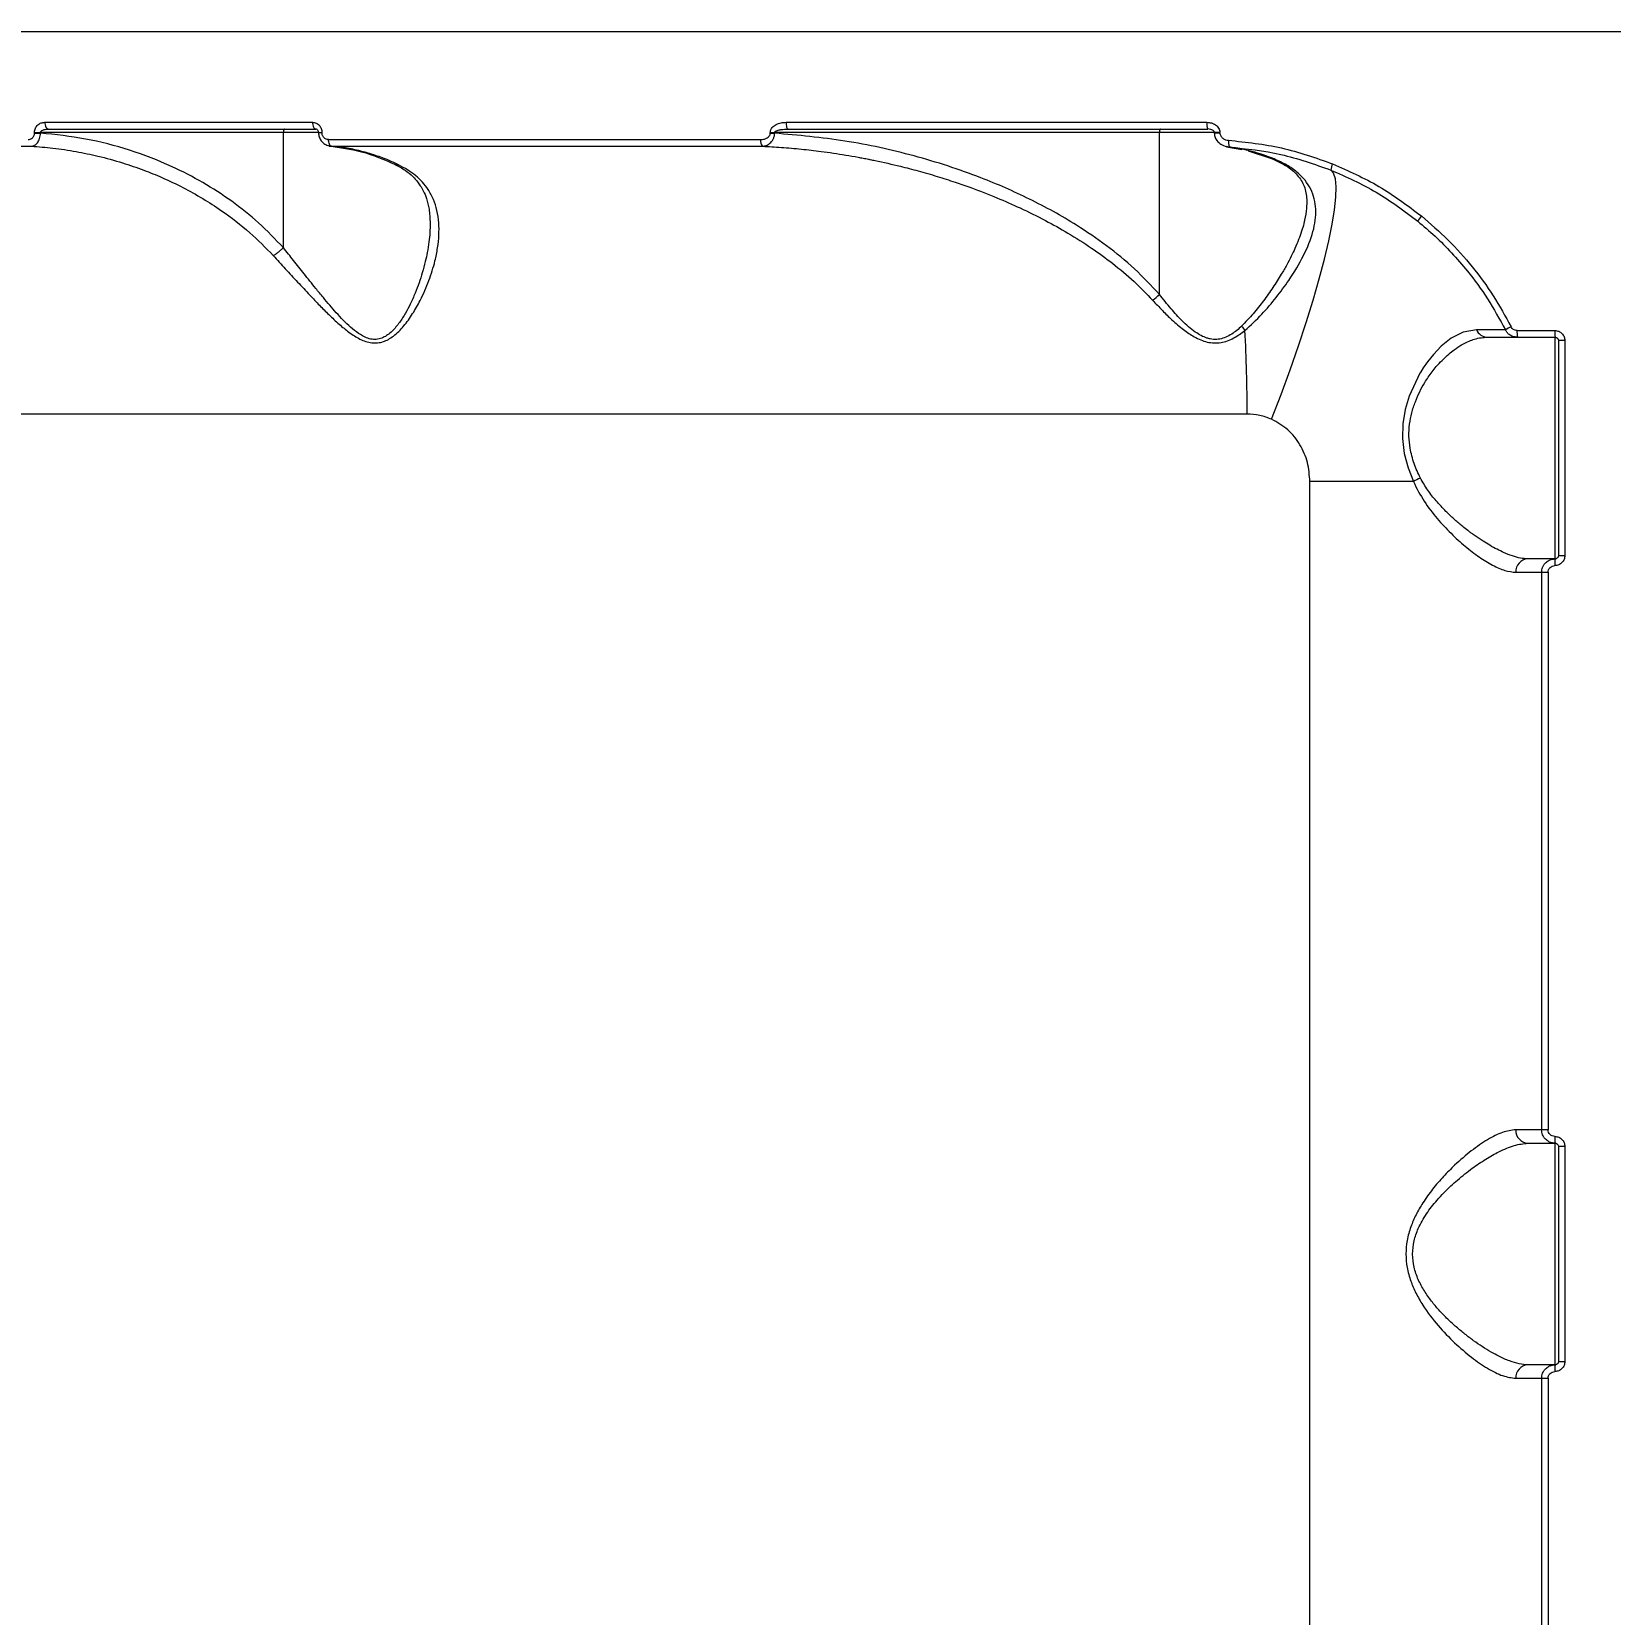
# Model space of a CAD drawing. Header units: millimetres. Extents: x -8045 to 6871, y -5915 to 5473.
# Drawn here: x -2169.6 to -1934.6, y -179.8 to 55.8 of the extents above; entities that cross this region are included whole.
import ezdxf

# ---------------------------------------------------------------- set-up
doc = ezdxf.new("R2010")
doc.units = ezdxf.units.MM
for name, color, linetype in [('DIKOM_ОБЪЕКТ', 7, 'Continuous'), ('DIKOM_РАЗМЕР_ЗОНА', 7, 'Continuous'), ('DIKOM_РАЗМЕР_ОБЪЕКТА', 7, 'Continuous')]:
    doc.layers.add(name, color=color, linetype=linetype)
doc.styles.add('style1', font='arial.ttf', dxfattribs={"width": 0.8})
doc.dimstyles.new('1-50', dxfattribs={"dimtxt": 300, "dimasz": 200, "dimexe": 100, "dimexo": 0, "dimgap": 100, "dimtad": 1, "dimtxsty": 'style1', "dimcen": 200, "dimclrd": 7, "dimclre": 7, "dimclrt": 7, "dimadec": 1, "dimazin": 2, "dimtfac": 1, "dimtmove": 0, "dimatfit": 2, "dimfxl": 0, "dimlwd": 25, "dimlwe": 18, "dimarcsym": 0})

# ---------------------------------------------------------------- blocks, each defined once
blk = doc.blocks.new('*D10')
at = {"layer": 'Defpoints', "color": 0, "linetype": 'Continuous', "transparency": 16777216}
for p in [(-1653.81, 3474.95), (-5616.46, -3083.4), (491.01, -3083.4)]:
    blk.add_point(p, dxfattribs=at)
at = {"layer": 'DIKOM_РАЗМЕР_ОБЪЕКТА', "color": 7, "linetype": 'Continuous', "lineweight": 18, "transparency": 16777216}
for p, q in [((-1653.81, 3474.95), (-5716.46, 3474.95)), ((491.01, -3083.4), (-5716.46, -3083.4))]:
    blk.add_line(p, q, dxfattribs=at)
at = {"layer": 'DIKOM_РАЗМЕР_ОБЪЕКТА', "color": 7, "linetype": 'Continuous', "lineweight": 25, "transparency": 16777216}
blk.add_line((-5616.46, 3274.95), (-5616.46, -2883.4), dxfattribs=at)
at = {"layer": 'DIKOM_РАЗМЕР_ОБЪЕКТА', "color": 7, "linetype": 'Continuous', "transparency": 16777216}
for points in [[(-5649.79, 3274.95), (-5583.12, 3274.95), (-5616.46, 3474.95)], [(-5649.79, -2883.4), (-5583.12, -2883.4), (-5616.46, -3083.4)]]:
    blk.add_solid(points, dxfattribs=at)
at = {"layer": 'DIKOM_РАЗМЕР_ОБЪЕКТА', "color": 7, "linetype": 'Continuous', "lineweight": 15, "transparency": 16777216, "insert": (-5869.63, -1326.86), "char_height": 300, "attachment_point": 5, "rotation": 90, "style": 'style1'}
blk.add_mtext('6550', dxfattribs=at)
blk = doc.blocks.new('*D12')
at = {"layer": 'Defpoints', "color": 0, "transparency": 16777216}
for p in [(-2189.61, 5472.65), (-7595.21, -5084.97), (-495.58, -5084.97)]:
    blk.add_point(p, dxfattribs=at)
at = {"layer": 'DIKOM_РАЗМЕР_ЗОНА', "color": 7, "lineweight": 18, "transparency": 16777216}
for p, q in [((-2189.61, 5472.65), (-7695.21, 5472.65)), ((-495.58, -5084.97), (-7695.21, -5084.97))]:
    blk.add_line(p, q, dxfattribs=at)
at = {"layer": 'DIKOM_РАЗМЕР_ЗОНА', "color": 7, "lineweight": 25, "transparency": 16777216}
blk.add_line((-7595.21, 5272.65), (-7595.21, -4884.97), dxfattribs=at)
at = {"layer": 'DIKOM_РАЗМЕР_ЗОНА', "color": 7, "transparency": 16777216}
for points in [[(-7628.55, 5272.65), (-7561.88, 5272.65), (-7595.21, 5472.65)], [(-7628.55, -4884.97), (-7561.88, -4884.97), (-7595.21, -5084.97)]]:
    blk.add_solid(points, dxfattribs=at)
at = {"layer": 'DIKOM_РАЗМЕР_ЗОНА', "color": 7, "transparency": 16777216, "insert": (-7848.38, -1452.59), "char_height": 300, "attachment_point": 5, "rotation": 90, "style": 'style1'}
blk.add_mtext('10550', dxfattribs=at)

msp = doc.modelspace()

# ---------------------------------------------------------------- linework, layer by layer
at = {"layer": 'DIKOM_ОБЪЕКТ', "color": 7, "linetype": 'Continuous', "lineweight": 15}
for p, q in [((-2346.813, 55.843), (-1927.815, 55.843)), ((-2169.22, 40.739), (-2169.22, 40.843)), ((-2169.22, 40.843), (-2168.32, 40.843)), ((-2169.22, 40.739), (-2168.32, 40.739)), ((-2132.166, 40.843), (-2168.32, 40.843)), ((-2168.32, 40.843), (-2168.32, 40.739)), ((-2167.698, 42.343), (-2127.835, 42.343)), ((-2132.166, 23.683), (-2132.166, 40.843)), ((-2126.943, 40.843), (-2132.166, 40.843)), ((-2126.943, 40.843), (-2126.943, 40.81)), ((-2126.943, 40.843), (-2126.418, 40.843)), ((-2126.943, 40.81), (-2126.418, 40.81)), ((-2126.418, 40.81), (-2126.418, 40.843)), ((-2059.665, 40.721), (-2059.665, 40.843)), ((-2059.665, 40.843), (-2059.018, 40.843)), ((-2059.665, 40.721), (-2059.018, 40.721)), ((-2001.729, 40.843), (-2059.018, 40.843)), ((-2059.018, 40.843), (-2059.018, 40.721)), ((-2057.325, 42.343), (-1994.659, 42.343)), ((-2001.729, 16.73), (-2001.729, 40.843)), ((-1993.56, 40.843), (-2001.729, 40.843)), ((-1993.56, 40.843), (-1993.56, 40.749)), ((-1992.717, 40.843), (-1993.56, 40.843)), ((-1992.717, 40.749), (-1993.56, 40.749)), ((-1992.717, 40.749), (-1992.717, 40.843)), ((-2235.48, 38.786), (-2169.648, 38.786)), ((-2125.446, 39.783), (-2061.125, 39.783)), ((-2125.008, 38.786), (-2125.394, 38.875)), ((-2125.008, 38.786), (-2060.828, 38.786)), ((-1991.774, 38.774), (-1991.343, 38.675)), ((-1991.758, 38.703), (-1989.476, 38.307)), ((-1988.493, 38.113), (-1985.019, 36.97)), ((-2132.166, 23.679), (-2132.166, 23.683)), ((-1948.478, 11.343), (-1942.851, 11.343)), ((-1948.426, 10.343), (-1942.813, 10.343)), ((-1942.813, -22.657), (-1942.813, 10.343)), ((-1941.348, 9.843), (-1942.313, 9.843)), ((-1942.313, 9.843), (-1942.313, -22.157)), ((-1941.348, 9.843), (-1941.348, -22.157)), ((-1988.661, -1.107), (-2308.813, -1.107)), ((-1979.315, -361.157), (-1979.315, -11.157)), ((-1963.906, -11.157), (-1979.315, -11.157)), ((-1942.313, -22.157), (-1941.348, -22.157)), ((-1948.67, -24.657), (-1944.813, -24.657)), ((-1944.813, -24.657), (-1943.853, -24.657)), ((-1944.813, -24.657), (-1944.813, -107.657)), ((-1943.853, -24.657), (-1943.853, -107.657)), ((-1944.813, -107.657), (-1948.67, -107.657)), ((-1943.853, -107.657), (-1944.813, -107.657)), ((-1942.813, -142.657), (-1942.813, -109.657)), ((-1941.348, -110.157), (-1942.313, -110.157)), ((-1942.313, -110.157), (-1942.313, -142.157)), ((-1941.348, -110.157), (-1941.348, -142.157)), ((-1942.313, -142.157), (-1941.348, -142.157)), ((-1948.67, -144.657), (-1944.813, -144.657)), ((-1944.813, -144.657), (-1943.853, -144.657)), ((-1944.813, -144.657), (-1944.813, -227.657)), ((-1943.853, -144.657), (-1943.853, -227.657))]:
    msp.add_line(p, q, dxfattribs=at)
at = {"layer": 'DIKOM_ОБЪЕКТ', "color": 7, "linetype": 'Continuous', "lineweight": 15, "flags": 128}
for points in [[(-2167.698, 42.343), (-2167.687, 42.148), (-2167.654, 41.96), (-2167.601, 41.787), (-2167.53, 41.636), (-2167.443, 41.511), (-2167.344, 41.419), (-2167.237, 41.362), (-2167.125, 41.343)], [(-2127.835, 42.343), (-2127.825, 42.148), (-2127.798, 41.96), (-2127.754, 41.787), (-2127.695, 41.636), (-2127.622, 41.511), (-2127.539, 41.419), (-2127.449, 41.362), (-2127.356, 41.343)], [(-2057.325, 42.343), (-2057.319, 42.148), (-2057.301, 41.96), (-2057.272, 41.787), (-2057.234, 41.636), (-2057.186, 41.511), (-2057.133, 41.419), (-2057.075, 41.362), (-2057.014, 41.343)], [(-2001.564, 41.343), (-2001.596, 41.333), (-2001.627, 41.305), (-2001.656, 41.258), (-2001.681, 41.196), (-2001.702, 41.12), (-2001.717, 41.034), (-2001.726, 40.94), (-2001.729, 40.843)], [(-2125.008, 38.786), (-2125.095, 38.817), (-2125.178, 38.881), (-2125.254, 38.978), (-2125.319, 39.102), (-2125.373, 39.25), (-2125.413, 39.417), (-2125.438, 39.597), (-2125.446, 39.783)], [(-1985.017, 36.969), (-1984.886, 36.919), (-1984.635, 36.889)], [(-1985.019, -1.867), (-1983.612, 1.827), (-1982.28, 5.484), (-1981.034, 9.069), (-1979.889, 12.546), (-1978.854, 15.88), (-1977.94, 19.04), (-1977.156, 21.992), (-1976.51, 24.71), (-1976.008, 27.165), (-1975.655, 29.333), (-1975.455, 31.193), (-1975.409, 32.727), (-1975.519, 33.92), (-1975.782, 34.759), (-1976.197, 35.236)], [(-1954.501, 11.468), (-1956.505, 11.1), (-1958.259, 10.196), (-1959.748, 9.015), (-1960.935, 7.786), (-1961.827, 6.669), (-1962.446, 5.779), (-1962.808, 5.203), (-1962.899, 5.053), (-1962.922, 5.014), (-1962.928, 5.003), (-1962.93, 5.001), (-1962.93, 5), (-1962.93, 4.999), (-1962.93, 4.999), (-1962.93, 4.999), (-1962.93, 4.999), (-1962.93, 4.999), (-1962.93, 4.999), (-1964.546, 1.56), (-1965.129, -0.423), (-1965.476, -2.54), (-1965.53, -4.746), (-1965.265, -6.96), (-1964.701, -9.118), (-1963.906, -11.157)]]:
    msp.add_lwpolyline(points, dxfattribs=at)
at = {"layer": 'DIKOM_ОБЪЕКТ', "color": 7, "linetype": 'Continuous', "lineweight": 15}
for centre, radius, start, end in [((-1992.99, 42.099), 1.686, 171.69464, 206.65663), ((-2059.98, 39.58), 1.162, 169.97043, 223.14087), ((-1989.481, 39.321), 1.971, 169.7953, 199.13646), ((-1973.818, 35.079), 2.385, 152.93406, 176.21501), ((-1960.104, 25.988), 3.552, 137.19876, 152.54256), ((-2007.707, 22.858), 8.561, 305.40127, 314.28342), ((-1984.536, 15.555), 6.107, 215.66615, 223.25344), ((-1945.205, 3.158), 9.677, 115.50882, 121.15001), ((-2224.978, -0.985), 236.317, 359.97034, 2.99696), ((-1952.858, 12.103), 1.761, 201.14384, 268.16663), ((-1943.589, 11.094), 4.895, 177.08383, 188.82586), ((-1936.272, 11.094), 6.584, 177.8329, 186.54994), ((-1959.959, -17.51), 7.479, 112.83062, 121.85557), ((-1946.762, -24.566), 1.911, 93.04441, 182.75315), ((-1936.272, -23.408), 6.584, 173.45013, 182.16704), ((-1946.762, -107.749), 1.911, 177.24677, 266.95561), ((-1936.272, -108.906), 6.584, 177.83297, 186.54988), ((-1946.762, -144.566), 1.911, 93.04445, 182.75322), ((-1936.272, -143.408), 6.584, 173.45012, 182.16703)]:
    msp.add_arc(centre, radius, start, end, dxfattribs=at)
for points, knots in [([(-2170.185, 39.783), (-2170.071, 39.794), (-2169.842, 39.816), (-2169.577, 39.974), (-2169.403, 40.159), (-2169.302, 40.332), (-2169.232, 40.528), (-2169.224, 40.669), (-2169.22, 40.739)], [0, 0, 0, 0, 0.2487676, 0.4982681, 0.6262953, 0.7492598, 0.875314, 1, 1, 1, 1]), ([(-2169.648, 38.786), (-2169.497, 38.813), (-2169.188, 38.87), (-2168.835, 39.202), (-2168.599, 39.578), (-2168.454, 39.924), (-2168.351, 40.318), (-2168.33, 40.598), (-2168.32, 40.739)], [0, 0, 0, 0, 0.2323496, 0.4741915, 0.6010969, 0.7316473, 0.8645987, 1, 1, 1, 1]), ([(-2169.22, 40.843), (-2169.213, 40.952), (-2169.199, 41.173), (-2169.088, 41.478), (-2168.926, 41.748), (-2168.653, 42.038), (-2168.238, 42.289), (-2167.878, 42.325), (-2167.698, 42.343)], [0, 0, 0, 0, 0.1238434, 0.2506056, 0.3732723, 0.5015569, 0.7509936, 1, 1, 1, 1]), ([(-2168.32, 40.843), (-2168.318, 40.867), (-2168.312, 40.917), (-2168.254, 41.02), (-2168.091, 41.155), (-2167.703, 41.308), (-2167.356, 41.329), (-2167.125, 41.343)], [0, 0, 0, 0, 0.0515466, 0.1084842, 0.2507447, 0.5004444, 1, 1, 1, 1]), ([(-2132.166, 23.679), (-2133.369, 24.939), (-2135.765, 27.447), (-2139.825, 30.651), (-2144.143, 33.45), (-2149.205, 36.061), (-2155.037, 38.301), (-2161.602, 40.017), (-2166.084, 40.499), (-2168.32, 40.739)], [0, 0, 0, 0, 0.1253591, 0.2497314, 0.3744934, 0.5004042, 0.6664967, 0.8335811, 1, 1, 1, 1]), ([(-2167.125, 41.343), (-2160.669, 41.343), (-2147.757, 41.343), (-2134.157, 41.343), (-2127.356, 41.343)], [0, 0, 0, 0, 0.5000009, 1, 1, 1, 1]), ([(-2132.003, 41.343), (-2132.025, 41.335), (-2132.067, 41.32), (-2132.12, 41.205), (-2132.158, 41.039), (-2132.163, 40.908), (-2132.166, 40.843)], [0, 0, 0, 0, 0.2499917, 0.4999754, 0.7499994, 1, 1, 1, 1]), ([(-2127.835, 42.343), (-2127.656, 42.322), (-2127.298, 42.28), (-2126.905, 42.002), (-2126.662, 41.703), (-2126.525, 41.438), (-2126.435, 41.148), (-2126.424, 40.944), (-2126.418, 40.843)], [0, 0, 0, 0, 0.250011, 0.4991992, 0.6251558, 0.7495148, 0.8750487, 1, 1, 1, 1]), ([(-2127.532, 41.413), (-2127.448, 41.401), (-2127.285, 41.378), (-2127.089, 41.241), (-2126.963, 41.056), (-2126.95, 40.914), (-2126.943, 40.843)], [0, 0, 0, 0, 0.2746136, 0.530293, 0.7653924, 1, 1, 1, 1]), ([(-2126.943, 40.81), (-2126.923, 40.598), (-2126.883, 40.16), (-2126.55, 39.554), (-2126.034, 39.055), (-2125.593, 38.907), (-2125.369, 38.832)], [0, 0, 0, 0, 0.2305267, 0.4766668, 0.7338573, 1, 1, 1, 1]), ([(-2125.446, 39.783), (-2125.569, 39.797), (-2125.814, 39.826), (-2126.083, 40.018), (-2126.25, 40.222), (-2126.344, 40.403), (-2126.407, 40.601), (-2126.414, 40.74), (-2126.418, 40.81)], [0, 0, 0, 0, 0.2499303, 0.4991465, 0.6254074, 0.7495118, 0.8753967, 1, 1, 1, 1]), ([(-2061.125, 39.783), (-2060.969, 39.791), (-2060.658, 39.808), (-2060.279, 39.936), (-2060.006, 40.1), (-2059.828, 40.267), (-2059.692, 40.475), (-2059.674, 40.641), (-2059.665, 40.721)], [0, 0, 0, 0, 0.2485449, 0.4980185, 0.629681, 0.7488773, 0.8788256, 1, 1, 1, 1]), ([(-2060.828, 38.786), (-2060.639, 38.809), (-2060.251, 38.858), (-2059.791, 39.135), (-2059.458, 39.471), (-2059.236, 39.812), (-2059.064, 40.236), (-2059.034, 40.557), (-2059.018, 40.721)], [0, 0, 0, 0, 0.219802, 0.4507167, 0.5749776, 0.7070868, 0.8496705, 1, 1, 1, 1]), ([(-2059.665, 40.843), (-2059.661, 40.908), (-2059.653, 41.041), (-2059.572, 41.293), (-2059.324, 41.681), (-2058.79, 42.054), (-2058.073, 42.299), (-2057.574, 42.328), (-2057.325, 42.343)], [0, 0, 0, 0, 0.0621806, 0.1260288, 0.2514049, 0.5007927, 0.7504671, 1, 1, 1, 1]), ([(-2059.018, 40.843), (-2059.017, 40.856), (-2059.014, 40.884), (-2058.983, 40.943), (-2058.859, 41.057), (-2058.545, 41.178), (-2057.91, 41.314), (-2057.372, 41.331), (-2057.014, 41.343)], [0, 0, 0, 0, 0.0186339, 0.0391622, 0.0905191, 0.2500186, 0.5002723, 1, 1, 1, 1]), ([(-2001.729, 16.73), (-2002.941, 18.025), (-2005.391, 20.644), (-2009.574, 24.022), (-2014.748, 27.567), (-2020.984, 31.009), (-2029.059, 34.535), (-2038.243, 37.505), (-2048.528, 39.785), (-2055.518, 40.409), (-2059.018, 40.721)], [0, 0, 0, 0, 0.0819741, 0.1657276, 0.2500103, 0.3755457, 0.5002619, 0.6658805, 0.8326613, 1, 1, 1, 1]), ([(-2057.014, 41.343), (-2050.178, 41.343), (-2036.506, 41.343), (-2015.63, 41.343), (-2001.541, 41.343), (-1994.497, 41.343)], [0, 0, 0, 0, 0.3333142, 0.6666809, 1, 1, 1, 1]), ([(-1994.659, 42.343), (-1994.434, 42.326), (-1993.986, 42.291), (-1993.461, 42.049), (-1993.109, 41.764), (-1992.896, 41.496), (-1992.747, 41.186), (-1992.727, 40.957), (-1992.717, 40.843)], [0, 0, 0, 0, 0.2492837, 0.4985347, 0.6273719, 0.7492862, 0.8745262, 1, 1, 1, 1]), ([(-1994.557, 41.413), (-1994.413, 41.39), (-1994.143, 41.347), (-1993.847, 41.204), (-1993.678, 41.065), (-1993.603, 40.976), (-1993.569, 40.907), (-1993.56, 40.865), (-1993.56, 40.85), (-1993.56, 40.843)], [0, 0, 0, 0, 0.3557618, 0.6675673, 0.7932849, 0.8887531, 0.9518864, 0.9758537, 1, 1, 1, 1]), ([(-1993.56, 40.749), (-1993.544, 40.576), (-1993.508, 40.171), (-1993.172, 39.564), (-1992.563, 39.009), (-1992.026, 38.83), (-1991.743, 38.736)], [0, 0, 0, 0, 0.1768583, 0.4169697, 0.6928272, 1, 1, 1, 1]), ([(-1992.717, 40.749), (-1992.71, 40.673), (-1992.697, 40.517), (-1992.563, 40.233), (-1992.289, 39.951), (-1991.875, 39.735), (-1991.572, 39.692), (-1991.42, 39.67)], [0, 0, 0, 0, 0.1227622, 0.251221, 0.5009061, 0.7502619, 1, 1, 1, 1]), ([(-2169.648, 38.786), (-2168.59, 38.704), (-2166.374, 38.532), (-2163.078, 38.033), (-2159.615, 37.313), (-2156.246, 36.389), (-2153.074, 35.3), (-2150.069, 34.078), (-2147.135, 32.68), (-2144.173, 31.031), (-2140.809, 28.855), (-2137.215, 26.107), (-2134.814, 23.664), (-2133.669, 22.5)], [0, 0, 0, 0, 0.0794203, 0.1663986, 0.2491836, 0.3436992, 0.4269131, 0.4989161, 0.5848863, 0.6680876, 0.7497656, 0.880727, 1, 1, 1, 1]), ([(-2125.361, 38.798), (-2123.735, 38.596), (-2120.358, 38.178), (-2117.145, 36.779), (-2115.479, 36.055)], [0, 0, 0, 0, 0.4816962, 1, 1, 1, 1]), ([(-2115.011, 36.027), (-2115.546, 36.271), (-2116.764, 36.826), (-2118.85, 37.58), (-2121.138, 38.206), (-2123.246, 38.602), (-2124.495, 38.732), (-2125.008, 38.786)], [0, 0, 0, 0, 0.1659241, 0.377375, 0.6331773, 0.8496452, 1, 1, 1, 1]), ([(-2060.828, 38.786), (-2059.892, 38.735), (-2057.957, 38.631), (-2055.051, 38.371), (-2051.853, 38.001), (-2049.039, 37.584), (-2047.076, 37.241), (-2046.209, 37.08), (-2045.826, 37.008), (-2045.439, 36.934), (-2045.178, 36.88), (-2045.046, 36.856), (-2045.039, 36.854), (-2045.017, 36.85), (-2044.934, 36.833), (-2044.612, 36.769), (-2043.041, 36.447), (-2040.657, 35.904), (-2037.575, 35.102), (-2034.863, 34.316), (-2032.249, 33.479), (-2029.276, 32.44), (-2026.037, 31.182), (-2022.328, 29.557), (-2018.8, 27.813), (-2015.246, 25.829), (-2011.905, 23.715), (-2008.601, 21.316), (-2005.531, 18.768), (-2003.647, 16.813), (-2002.747, 15.88)], [0, 0, 0, 0, 0.0443908, 0.0917353, 0.1380757, 0.1967857, 0.2262663, 0.2323181, 0.238454, 0.244676, 0.2509841, 0.2509956, 0.251074, 0.2512846, 0.2520642, 0.2550696, 0.2668443, 0.3278527, 0.3705331, 0.4172075, 0.4610559, 0.4999177, 0.5655432, 0.6245756, 0.6901527, 0.7500626, 0.8151012, 0.8747087, 0.9402021, 1, 1, 1, 1]), ([(-1991.42, 39.67), (-1988.778, 39.39), (-1983.493, 38.829), (-1978.458, 37.052), (-1975.941, 36.164)], [0, 0, 0, 0, 0.5000005, 1, 1, 1, 1]), ([(-1984.635, 36.889), (-1985.736, 37.299), (-1987.938, 38.119), (-1990.208, 38.49), (-1991.343, 38.675)], [0, 0, 0, 0, 0.5003657, 1, 1, 1, 1]), ([(-1991.343, 38.675), (-1988.756, 38.4), (-1983.585, 37.85), (-1978.659, 36.108), (-1976.197, 35.236)], [0, 0, 0, 0, 0.5000397, 1, 1, 1, 1]), ([(-2133.669, 22.5), (-2133.075, 21.852), (-2131.88, 20.549), (-2130.066, 18.576), (-2128.368, 16.753), (-2126.822, 15.132), (-2125.366, 13.668), (-2123.922, 12.312), (-2122.635, 11.249), (-2121.6, 10.533), (-2120.485, 9.895), (-2119.305, 9.486), (-2118.12, 9.475), (-2117.286, 9.664), (-2116.501, 10.02), (-2115.435, 10.731), (-2114.181, 12.013), (-2112.88, 13.843), (-2111.597, 16.124), (-2110.445, 18.766), (-2109.63, 21.39), (-2109.173, 23.652), (-2108.976, 25.551), (-2108.991, 27.417), (-2109.25, 29.202), (-2109.78, 30.869), (-2110.519, 32.273), (-2111.417, 33.438), (-2112.74, 34.748), (-2114.101, 35.514), (-2115.011, 36.027)], [0, 0, 0, 0, 0.0414687, 0.0834117, 0.1246538, 0.1569922, 0.1872216, 0.2206026, 0.2496176, 0.2661069, 0.2811089, 0.3124966, 0.3280549, 0.3440083, 0.3590839, 0.375595, 0.4150538, 0.4578412, 0.5006764, 0.5629605, 0.6249172, 0.6667758, 0.7084906, 0.7497055, 0.7931827, 0.8347095, 0.8746292, 0.906381, 0.937352, 1, 1, 1, 1]), ([(-2115.572, 36.079), (-2115.04, 35.798), (-2114.017, 35.258), (-2112.958, 34.359), (-2112.24, 33.569), (-2111.73, 32.857), (-2111.264, 32.05), (-2110.796, 30.912), (-2110.398, 29.338), (-2110.343, 28.028), (-2110.313, 27.308)], [0, 0, 0, 0, 0.1420635, 0.2731541, 0.3722509, 0.442781, 0.5317627, 0.6545305, 0.8100798, 1, 1, 1, 1]), ([(-2115.538, 36.087), (-2115.533, 36.083), (-2115.457, 36.03), (-2115.279, 36.001), (-2115.098, 36.019), (-2115.011, 36.027)], [0, 0, 0, 0, 0.0354197, 0.5343011, 1, 1, 1, 1]), ([(-1988.984, 11.37), (-1988.129, 12.158), (-1986.425, 13.729), (-1984.3, 16.275), (-1982.122, 19.219), (-1980.138, 22.541), (-1978.703, 26.112), (-1978.327, 28.894), (-1978.61, 30.95), (-1979.136, 32.396), (-1979.99, 33.734), (-1981.189, 34.94), (-1982.709, 36.017), (-1983.992, 36.598), (-1984.635, 36.889)], [0, 0, 0, 0, 0.0840991, 0.1677807, 0.2511691, 0.3756194, 0.5002055, 0.6249127, 0.6871349, 0.7497607, 0.8121202, 0.8747298, 0.9373033, 1, 1, 1, 1]), ([(-1985.019, 36.97), (-1984.183, 36.577), (-1982.5, 35.787), (-1980.937, 34.31), (-1979.948, 32.634), (-1979.831, 31.263), (-1979.772, 30.569)], [0, 0, 0, 0, 0.2439168, 0.4910122, 0.7425874, 1, 1, 1, 1]), ([(-1975.941, 36.164), (-1973.592, 35.123), (-1968.893, 33.041), (-1964.771, 29.948), (-1962.71, 28.402)], [0, 0, 0, 0, 0.5000003, 1, 1, 1, 1]), ([(-1976.197, 35.236), (-1973.899, 34.216), (-1969.302, 32.174), (-1965.271, 29.142), (-1963.256, 27.626)], [0, 0, 0, 0, 0.500008, 1, 1, 1, 1]), ([(-1979.784, 30.598), (-1979.797, 30.107), (-1979.826, 29.036), (-1980.134, 27.527), (-1980.541, 26.107), (-1980.984, 24.867), (-1981.506, 23.625), (-1982.103, 22.368), (-1982.779, 21.082), (-1983.673, 19.532), (-1984.808, 17.747), (-1986.204, 15.783), (-1987.729, 13.828), (-1988.907, 12.606), (-1989.497, 11.994)], [0, 0, 0, 0, 0.0878144, 0.1914636, 0.2561021, 0.3235038, 0.3936859, 0.4553377, 0.5225678, 0.5953803, 0.6963869, 0.7977384, 0.8987186, 1, 1, 1, 1]), ([(-1962.71, 28.402), (-1961.357, 27.235), (-1958.652, 24.903), (-1955.102, 20.887), (-1951.929, 16.576), (-1950.224, 13.453), (-1949.372, 11.891)], [0, 0, 0, 0, 0.2507117, 0.5013212, 0.750673, 1, 1, 1, 1]), ([(-2110.317, 27.323), (-2110.324, 26.865), (-2110.339, 25.947), (-2110.489, 24.491), (-2110.716, 23.051), (-2111.042, 21.522), (-2111.446, 20.009), (-2111.954, 18.434), (-2112.551, 16.86), (-2113.224, 15.354), (-2113.997, 13.881), (-2114.859, 12.515), (-2115.758, 11.417), (-2116.604, 10.69), (-2117.327, 10.257), (-2118.114, 10.011), (-2118.962, 10.005), (-2119.947, 10.277), (-2121.032, 10.893), (-2122.17, 11.818), (-2123.253, 12.871), (-2124.276, 13.973), (-2125.262, 15.104), (-2126.278, 16.315), (-2127.561, 17.886), (-2129.039, 19.738), (-2130.646, 21.766), (-2131.663, 23.049), (-2132.166, 23.683)], [0, 0, 0, 0, 0.0414971, 0.0831463, 0.1285164, 0.1672032, 0.2150618, 0.2584151, 0.3019507, 0.3501334, 0.3891555, 0.4326059, 0.476404, 0.4998047, 0.5204676, 0.5428796, 0.5643489, 0.585181, 0.6181211, 0.6520255, 0.6860442, 0.7205367, 0.7532603, 0.7865508, 0.8261854, 0.8886533, 0.9449946, 1, 1, 1, 1]), ([(-1963.256, 27.626), (-1962.39, 26.892), (-1960.634, 25.405), (-1958.168, 22.918), (-1955.513, 19.851), (-1952.738, 16.068), (-1951.068, 13.009), (-1950.21, 11.439)], [0, 0, 0, 0, 0.1627789, 0.3299004, 0.5013862, 0.7440107, 1, 1, 1, 1]), ([(-2133.669, 22.5), (-2133.557, 22.567), (-2133.329, 22.702), (-2132.935, 22.994), (-2132.534, 23.326), (-2132.288, 23.563), (-2132.166, 23.679)], [0, 0, 0, 0, 0.2457909, 0.4999823, 0.7542297, 1, 1, 1, 1]), ([(-1989.497, 11.994), (-1989.727, 11.781), (-1990.187, 11.354), (-1990.966, 10.784), (-1991.805, 10.328), (-1992.724, 10.04), (-1993.521, 9.995), (-1994.17, 10.084), (-1994.789, 10.246), (-1995.55, 10.576), (-1996.834, 11.375), (-1998.347, 12.74), (-2000.091, 14.659), (-2001.161, 16.012), (-2001.729, 16.73)], [0, 0, 0, 0, 0.0628051, 0.1254863, 0.1916223, 0.2509307, 0.313094, 0.3445767, 0.3769165, 0.4357177, 0.5021091, 0.6647977, 0.8221284, 1, 1, 1, 1]), ([(-2002.747, 15.88), (-2002.262, 15.356), (-2001.333, 14.352), (-1999.808, 12.863), (-1998.255, 11.521), (-1996.801, 10.523), (-1995.6, 9.93), (-1994.6, 9.599), (-1993.579, 9.455), (-1992.556, 9.524), (-1991.567, 9.794), (-1990.33, 10.355), (-1989.518, 10.968), (-1988.984, 11.37)], [0, 0, 0, 0, 0.1303939, 0.2497846, 0.3846444, 0.4985849, 0.5640639, 0.6239005, 0.6868312, 0.7491256, 0.8092726, 0.8746303, 1, 1, 1, 1]), ([(-1948.478, 11.343), (-1948.57, 11.35), (-1948.754, 11.365), (-1949.008, 11.481), (-1949.228, 11.654), (-1949.324, 11.812), (-1949.372, 11.891)], [0, 0, 0, 0, 0.2509275, 0.5003526, 0.7502997, 1, 1, 1, 1]), ([(-1964.396, -6.157), (-1964.47, -5.56), (-1964.619, -4.362), (-1964.506, -2.592), (-1964.174, -0.87), (-1963.65, 0.747), (-1962.98, 2.258), (-1962.314, 3.45), (-1961.691, 4.416), (-1961.118, 5.21), (-1960.434, 6.062), (-1959.606, 6.968), (-1958.716, 7.801), (-1957.738, 8.578), (-1956.713, 9.25), (-1955.703, 9.751), (-1954.727, 10.096), (-1953.836, 10.303), (-1953.211, 10.33), (-1952.915, 10.343)], [0, 0, 0, 0, 0.0623329, 0.1250558, 0.1852504, 0.2504919, 0.3130036, 0.3752676, 0.4139342, 0.4556697, 0.5004934, 0.5583334, 0.6248612, 0.6778261, 0.7500125, 0.824323, 0.8744455, 0.9404655, 1, 1, 1, 1]), ([(-1950.21, 11.439), (-1950.263, 11.44), (-1950.37, 11.442), (-1951.233, 11.448), (-1952.547, 11.456), (-1953.848, 11.464), (-1954.501, 11.468)], [0, 0, 0, 0, 0.2512208, 0.5016612, 0.7500703, 1, 1, 1, 1]), ([(-1952.915, 10.343), (-1952.233, 10.343), (-1950.871, 10.343), (-1949.496, 10.343), (-1948.592, 10.343), (-1948.481, 10.343), (-1948.426, 10.343)], [0, 0, 0, 0, 0.249514, 0.4982194, 0.7486999, 1, 1, 1, 1]), ([(-1948.426, 10.343), (-1948.657, 10.366), (-1949.088, 10.409), (-1949.618, 10.709), (-1949.987, 11.058), (-1950.141, 11.321), (-1950.21, 11.439)], [0, 0, 0, 0, 0.3140388, 0.5854577, 0.8141542, 1, 1, 1, 1]), ([(-1942.851, 11.343), (-1942.654, 11.32), (-1942.26, 11.275), (-1941.764, 10.929), (-1941.415, 10.433), (-1941.37, 10.04), (-1941.348, 9.843)], [0, 0, 0, 0, 0.2505847, 0.5002416, 0.7500275, 1, 1, 1, 1]), ([(-1942.813, 10.343), (-1942.774, 10.34), (-1942.701, 10.335), (-1942.578, 10.291), (-1942.472, 10.218), (-1942.394, 10.121), (-1942.331, 10.005), (-1942.32, 9.907), (-1942.313, 9.843)], [0, 0, 0, 0, 0.1476955, 0.2804324, 0.5003708, 0.6294434, 0.7558369, 1, 1, 1, 1]), ([(-1985.019, -1.867), (-1985.605, -1.646), (-1986.781, -1.202), (-1988.033, -1.139), (-1988.661, -1.107)], [0, 0, 0, 0, 0.4987492, 1, 1, 1, 1]), ([(-1979.315, -11.157), (-1979.388, -10.194), (-1979.532, -8.268), (-1980.705, -5.596), (-1982.501, -3.28), (-1984.179, -2.338), (-1985.019, -1.867)], [0, 0, 0, 0, 0.2497462, 0.499571, 0.749308, 1, 1, 1, 1]), ([(-1962.861, -10.617), (-1963.2, -9.913), (-1963.878, -8.504), (-1964.223, -6.941), (-1964.396, -6.157)], [0, 0, 0, 0, 0.4991622, 1, 1, 1, 1]), ([(-1963.906, -11.157), (-1963.394, -12.159), (-1962.371, -14.161), (-1960.383, -16.679), (-1958.31, -18.906), (-1956.19, -20.82), (-1954.098, -22.422), (-1952.105, -23.647), (-1950.243, -24.486), (-1949.195, -24.6), (-1948.67, -24.657)], [0, 0, 0, 0, 0.1255206, 0.2508038, 0.375128, 0.5003531, 0.6252704, 0.7505251, 0.8751656, 1, 1, 1, 1]), ([(-1946.863, -22.657), (-1947.22, -22.635), (-1947.935, -22.591), (-1949.152, -22.252), (-1950.332, -21.787), (-1951.471, -21.234), (-1952.497, -20.666), (-1953.582, -20), (-1954.412, -19.44), (-1955.029, -18.999), (-1955.397, -18.73), (-1955.916, -18.338), (-1956.386, -17.967), (-1956.739, -17.679), (-1957.023, -17.444), (-1957.441, -17.09), (-1958.017, -16.578), (-1958.564, -16.07), (-1959.402, -15.257), (-1960.488, -14.091), (-1961.806, -12.456), (-1962.507, -11.235), (-1962.861, -10.617)], [0, 0, 0, 0, 0.082271, 0.1650637, 0.2495172, 0.3099104, 0.3747595, 0.4330563, 0.4996564, 0.5177726, 0.5386958, 0.5624271, 0.6062498, 0.6187127, 0.6225811, 0.6546888, 0.6901738, 0.7216979, 0.7492627, 0.8365985, 0.9173545, 1, 1, 1, 1]), ([(-1942.813, -22.657), (-1942.862, -22.657), (-1942.959, -22.657), (-1943.766, -22.657), (-1945.003, -22.657), (-1946.243, -22.657), (-1946.863, -22.657)], [0, 0, 0, 0, 0.2499988, 0.4999997, 0.7499863, 1, 1, 1, 1]), ([(-1944.813, -24.657), (-1944.786, -24.403), (-1944.744, -24.016), (-1944.494, -23.551), (-1944.191, -23.175), (-1943.786, -22.885), (-1943.295, -22.693), (-1942.982, -22.67), (-1942.813, -22.657)], [0, 0, 0, 0, 0.2414496, 0.3687355, 0.5000325, 0.7010049, 0.8383517, 1, 1, 1, 1]), ([(-1941.348, -22.157), (-1941.37, -22.355), (-1941.416, -22.749), (-1941.764, -23.244), (-1942.261, -23.59), (-1942.654, -23.635), (-1942.851, -23.657)], [0, 0, 0, 0, 0.2505399, 0.5001906, 0.7499562, 1, 1, 1, 1]), ([(-1942.313, -22.157), (-1942.32, -22.222), (-1942.33, -22.32), (-1942.394, -22.436), (-1942.472, -22.532), (-1942.578, -22.605), (-1942.701, -22.65), (-1942.774, -22.655), (-1942.813, -22.657)], [0, 0, 0, 0, 0.2443285, 0.3709461, 0.5000666, 0.7197421, 0.852459, 1, 1, 1, 1]), ([(-1943.853, -24.657), (-1943.838, -24.526), (-1943.807, -24.264), (-1943.576, -23.932), (-1943.244, -23.702), (-1942.982, -23.672), (-1942.851, -23.657)], [0, 0, 0, 0, 0.2507433, 0.5000941, 0.7499719, 1, 1, 1, 1]), ([(-1948.67, -107.657), (-1949.303, -107.739), (-1950.563, -107.901), (-1952.842, -109.066), (-1955.262, -110.727), (-1957.498, -112.641), (-1959.441, -114.593), (-1961.048, -116.457), (-1962.432, -118.373), (-1963.524, -120.258), (-1964.34, -122.124), (-1964.883, -124.083), (-1965.079, -126.143), (-1964.889, -128.204), (-1964.349, -130.167), (-1963.534, -132.038), (-1962.213, -134.323), (-1960.261, -136.864), (-1957.772, -139.44), (-1955.258, -141.591), (-1952.829, -143.256), (-1950.555, -144.416), (-1949.298, -144.577), (-1948.67, -144.657)], [0, 0, 0, 0, 0.0628387, 0.1250331, 0.1875523, 0.2496609, 0.2915504, 0.3336363, 0.3744965, 0.4070905, 0.4371937, 0.469233, 0.4998092, 0.5304202, 0.5624904, 0.5926582, 0.6253305, 0.6879394, 0.7501172, 0.8127566, 0.8751683, 0.9376726, 1, 1, 1, 1]), ([(-1942.813, -109.657), (-1942.982, -109.645), (-1943.295, -109.622), (-1943.787, -109.43), (-1944.192, -109.138), (-1944.494, -108.763), (-1944.744, -108.298), (-1944.786, -107.911), (-1944.813, -107.657)], [0, 0, 0, 0, 0.1617666, 0.2992497, 0.5004072, 0.6315647, 0.7587412, 1, 1, 1, 1]), ([(-1942.851, -108.657), (-1942.983, -108.642), (-1943.245, -108.611), (-1943.576, -108.381), (-1943.808, -108.051), (-1943.838, -107.789), (-1943.853, -107.657)], [0, 0, 0, 0, 0.250788, 0.5001442, 0.7499556, 1, 1, 1, 1]), ([(-1964.026, -126.157), (-1963.982, -125.498), (-1963.916, -124.517), (-1963.544, -123.263), (-1963.157, -122.268), (-1962.625, -121.222), (-1961.959, -120.151), (-1961.203, -119.112), (-1960.334, -118.065), (-1959.367, -117.022), (-1958.349, -116.031), (-1957.303, -115.097), (-1956.235, -114.218), (-1955.171, -113.41), (-1954.131, -112.679), (-1953.12, -112.024), (-1952.131, -111.439), (-1950.684, -110.673), (-1948.827, -109.87), (-1947.52, -109.728), (-1946.863, -109.657)], [0, 0, 0, 0, 0.0627162, 0.0932374, 0.1254298, 0.1663517, 0.2080767, 0.2507812, 0.2958887, 0.3475241, 0.3991601, 0.4473953, 0.5004579, 0.5538799, 0.601655, 0.6519854, 0.7030682, 0.7499622, 0.8744077, 1, 1, 1, 1]), ([(-1946.863, -109.657), (-1946.243, -109.657), (-1945.003, -109.657), (-1943.766, -109.657), (-1942.959, -109.657), (-1942.862, -109.657), (-1942.813, -109.657)], [0, 0, 0, 0, 0.2499994, 0.5000001, 0.7499852, 1, 1, 1, 1]), ([(-1942.851, -108.657), (-1942.654, -108.68), (-1942.26, -108.725), (-1941.764, -109.071), (-1941.415, -109.567), (-1941.37, -109.96), (-1941.348, -110.157)], [0, 0, 0, 0, 0.250583, 0.500239, 0.7500285, 1, 1, 1, 1]), ([(-1942.813, -109.657), (-1942.774, -109.66), (-1942.701, -109.665), (-1942.578, -109.709), (-1942.472, -109.782), (-1942.394, -109.879), (-1942.331, -109.995), (-1942.32, -110.093), (-1942.313, -110.157)], [0, 0, 0, 0, 0.1476944, 0.2804343, 0.5003701, 0.6294347, 0.7558337, 1, 1, 1, 1]), ([(-1946.863, -142.657), (-1947.283, -142.627), (-1948.126, -142.566), (-1949.587, -142.106), (-1951.004, -141.481), (-1952.375, -140.742), (-1953.633, -139.971), (-1954.939, -139.078), (-1956.233, -138.103), (-1957.523, -137.033), (-1958.832, -135.835), (-1960.071, -134.557), (-1961.251, -133.16), (-1962.303, -131.673), (-1963.072, -130.262), (-1963.542, -129.058), (-1963.915, -127.804), (-1963.981, -126.821), (-1964.026, -126.157)], [0, 0, 0, 0, 0.0819304, 0.164557, 0.2495768, 0.3087276, 0.3743739, 0.4368954, 0.4995522, 0.5618115, 0.6239248, 0.6915845, 0.749004, 0.8116386, 0.8744805, 0.9065485, 0.9369578, 1, 1, 1, 1]), ([(-1942.813, -142.657), (-1942.862, -142.657), (-1942.959, -142.657), (-1943.766, -142.657), (-1945.003, -142.657), (-1946.243, -142.657), (-1946.863, -142.657)], [0, 0, 0, 0, 0.2499988, 0.4999997, 0.7499863, 1, 1, 1, 1]), ([(-1944.813, -144.657), (-1944.786, -144.403), (-1944.744, -144.016), (-1944.494, -143.551), (-1944.191, -143.175), (-1943.786, -142.885), (-1943.295, -142.693), (-1942.982, -142.67), (-1942.813, -142.657)], [0, 0, 0, 0, 0.24145, 0.3687355, 0.5000333, 0.7010048, 0.8383518, 1, 1, 1, 1]), ([(-1943.853, -144.657), (-1943.838, -144.526), (-1943.807, -144.264), (-1943.576, -143.932), (-1943.244, -143.702), (-1942.982, -143.672), (-1942.851, -143.657)], [0, 0, 0, 0, 0.2507465, 0.5000969, 0.7499726, 1, 1, 1, 1]), ([(-1941.348, -142.157), (-1941.37, -142.355), (-1941.416, -142.749), (-1941.764, -143.244), (-1942.261, -143.59), (-1942.654, -143.635), (-1942.851, -143.657)], [0, 0, 0, 0, 0.2505389, 0.5001891, 0.7499564, 1, 1, 1, 1]), ([(-1942.313, -142.157), (-1942.32, -142.222), (-1942.33, -142.32), (-1942.394, -142.436), (-1942.472, -142.532), (-1942.578, -142.605), (-1942.701, -142.65), (-1942.774, -142.655), (-1942.813, -142.657)], [0, 0, 0, 0, 0.2443252, 0.370945, 0.5000675, 0.7197425, 0.8524588, 1, 1, 1, 1])]:
    msp.add_open_spline(points, degree=3, knots=knots, dxfattribs=at)

# ---------------------------------------------------------------- dimensions: what is measured, and where the dimension line sits
at = {"layer": 'DIKOM_РАЗМЕР_ЗОНА'}
dim = msp.add_linear_dim(base=(-7595.212, -5084.969), p1=(-2189.606, 5472.652), p2=(-495.584, -5084.969), angle=90, text='10550', dimstyle='1-50', dxfattribs=at)
dim.commit()
dim.dimension.update_dxf_attribs({"geometry": '*D12', "text_midpoint": (-7595.212, -1452.593), "dimtype": 160})
at = {"layer": 'DIKOM_РАЗМЕР_ОБЪЕКТА', "color": 7, "linetype": 'Continuous', "lineweight": 15}
dim = msp.add_linear_dim(base=(-5616.456, -3083.398), p1=(-1653.813, 3474.95), p2=(491.015, -3083.398), angle=90, text='6550', dimstyle='1-50', dxfattribs=at)
dim.commit()
dim.dimension.update_dxf_attribs({"geometry": '*D10', "text_midpoint": (-5616.456, -1326.858), "dimtype": 160})

doc.saveas('drawing.dxf')
